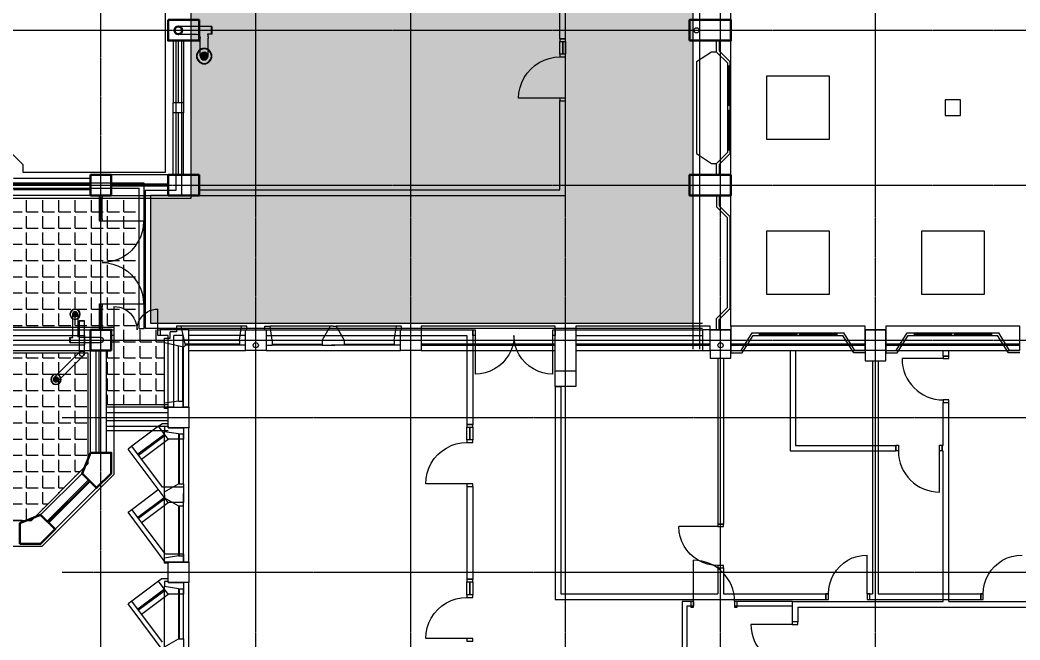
# Model space of a CAD drawing. Header units: millimetres. Extents: x -49883 to 71908, y -18440 to 67826.
# Drawn here: x -28100 to -8733, y 3965 to 15976 of the extents above; entities that cross this region are included whole.
import ezdxf

# ---------------------------------------------------------------- set-up
doc = ezdxf.new("R2010")
doc.units = ezdxf.units.MM
doc.linetypes.add('PCENTRE', pattern=[50.8, 31.75, -6.35, 6.35, -6.35])
doc.linetypes.add('PCENTRE2', pattern=[28.575, 19.05, -3.175, 3.175, -3.175])
for name, color, linetype in [('Boundaries_and_building_grids', 140, 'PCENTRE2'), ('Fifth Floor - Hatch', 7, 'Continuous'), ('Fifth Floor - Roofs', 7, 'Continuous'), ('Fourth Floor - Curtain Walls', 1, 'Continuous'), ('Fourth Floor - Doors Windows and Openings', 1, 'Continuous'), ('Fourth Floor - General', 1, 'Continuous'), ('Fourth Floor - Hatch', 1, 'Continuous'), ('Fourth Floor - Roofs', 2, 'Continuous'), ('Fourth Floor - Structural Members', 5, 'Continuous'), ('Fourth Floor - Walls', 3, 'Continuous'), ('Third Floor - Curtain Walls', 1, 'Continuous'), ('Third Floor - Doors Windows and Openings', 1, 'Continuous'), ('Third Floor - Railings', 2, 'Continuous'), ('Third Floor - Structural Members', 5, 'Continuous'), ('Third Floor - Walls', 3, 'Continuous')]:
    doc.layers.add(name, color=color, linetype=linetype)
pattern_1 = [(0, (0, 0), (0, 314.325), [228.6, -85.725]), (90, (0, 0), (-314.325, 2e-14), [228.6, -85.725])]

# ---------------------------------------------------------------- blocks, each defined once
blk = doc.blocks.new('45Fullbore')
at = {"layer": 'Fifth Floor - Roofs', "linetype": 'Continuous'}
h = blk.add_hatch(dxfattribs=at)
h.set_pattern_fill('lines', color=256, scale=6.25, style=0)
h.set_pattern_definition([(0, (-14929.808, 245.063), (0, 6.25), [])])
h.paths.add_polyline_path([(-550, -500, -1), (-450, -500, -1)])
at = {"layer": 'Fifth Floor - Roofs', "linetype": 'Continuous', "lineweight": -3}
for p, q in [((-535, -465), (-35, 35)), ((0, 50), (631, 50)), ((631, 50), (631, -50)), ((-465, -535), (35, -35)), ((631, -50), (0, -50))]:
    blk.add_line(p, q, dxfattribs=at)
blk.add_circle((0, 0), 50, dxfattribs=at)
at = {"layer": 'Fifth Floor - Roofs', "linetype": 'Continuous'}
for radius in [100, 93.8, 50, 50]:
    blk.add_circle((-500, -500), radius, dxfattribs=at)
at = {"layer": 'Fifth Floor - Roofs', "linetype": 'Continuous', "lineweight": -3}
blk.add_arc((0, 0), 50, 315, 135, dxfattribs=at)
blk = doc.blocks.new('100Outlet')
at = {"layer": 'Fourth Floor - Roofs', "linetype": 'Continuous', "lineweight": -3}
for p, q in [((-50, 0), (-50, 631)), ((-50, 631), (50, 631)), ((50, 631), (50, 0))]:
    blk.add_line(p, q, dxfattribs=at)
blk.add_circle((0, 0), 50, dxfattribs=at)
blk = doc.blocks.new('OffSetFullbore')
at = {"layer": 'Fourth Floor - Roofs', "linetype": 'Continuous'}
h = blk.add_hatch(dxfattribs=at)
h.set_pattern_fill('lines', color=256, scale=6.25, style=0)
h.set_pattern_definition([(0, (-14818.7696, 134.024), (0, 6.25), [])])
h.paths.add_polyline_path([(-550, -500, -1), (-450, -500, -1)])
at = {"layer": 'Fourth Floor - Roofs', "linetype": 'Continuous', "lineweight": -3}
for p, q in [((-600, 50), (0, 50)), ((-600, 50), (-600, -50)), ((-590, 50), (-590, -50)), ((-600, -50), (-541, -50)), ((-550, -500), (-550, -100)), ((-450, -500), (-450, -100)), ((0, -50), (-400, -50))]:
    blk.add_line(p, q, dxfattribs=at)
at = {"layer": 'Fourth Floor - Roofs', "linetype": 'Continuous'}
for radius in [100, 93.8, 50, 50]:
    blk.add_circle((-500, -500), radius, dxfattribs=at)
at = {"layer": 'Fourth Floor - Roofs', "linetype": 'Continuous', "lineweight": -3}
for centre, radius, start, end in [((0, 0), 50, 270, 90), ((-400, -100), 150, 160.5288, 180), ((-400, -100), 50, 90, 180)]:
    blk.add_arc(centre, radius, start, end, dxfattribs=at)
blk = doc.blocks.new('OffSetFullbore150')
at = {"layer": 'Fourth Floor - Roofs', "linetype": 'Continuous'}
h = blk.add_hatch(dxfattribs=at)
h.set_pattern_fill('lines', color=256, scale=9.375, style=0)
h.set_pattern_definition([(0, (-22228.1545, 201.036), (0, 9.375), [])])
h.paths.add_polyline_path([(-575, -500, -1), (-425, -500, -1)])
at = {"layer": 'Fourth Floor - Roofs', "linetype": 'Continuous', "lineweight": -3}
for p, q in [((-650, 75), (0, 75)), ((-650, 75), (-650, -75)), ((-635, 75), (-635, -75)), ((-650, -75), (-562, -75)), ((-575, -500), (-575, -150)), ((-425, -500), (-425, -150)), ((0, -75), (-350, -75))]:
    blk.add_line(p, q, dxfattribs=at)
at = {"layer": 'Fourth Floor - Roofs', "linetype": 'Continuous'}
for radius in [150, 141, 75, 75]:
    blk.add_circle((-500, -500), radius, dxfattribs=at)
at = {"layer": 'Fourth Floor - Roofs', "linetype": 'Continuous', "lineweight": -3}
for centre, radius, start, end in [((0, 0), 75, 270, 90), ((-350, -150), 225, 160.5288, 180), ((-350, -150), 75, 90, 180)]:
    blk.add_arc(centre, radius, start, end, dxfattribs=at)

msp = doc.modelspace()

# ---------------------------------------------------------------- hatches: boundary and pattern name
at = {"layer": 'Fifth Floor - Hatch', "linetype": 'Continuous'}
h = msp.add_hatch(dxfattribs=at)
h.set_pattern_fill('ANGLE', color=8, scale=45, style=0)
h.set_pattern_definition(pattern_1)
h.paths.add_polyline_path([(-33783, 9526), (-26783, 9526), (-26783, 7379), (-27886, 6276), (-32679, 6276), (-33783, 7379)])
at = {"layer": 'Fourth Floor - Hatch', "linetype": 'Continuous'}
h = msp.add_hatch(dxfattribs=at)
h.set_pattern_fill('ANGLE', color=8, scale=45, style=0)
h.set_pattern_definition(pattern_1)
h.paths.add_polyline_path([(-24783, 36766), (-15060, 36766), (-15060, 10101), (-25573, 10101), (-25573, 12526), (-24783, 12526)])
h = msp.add_hatch(dxfattribs=at)
h.set_pattern_fill('ANGLE', color=8, scale=45, style=0)
h.set_pattern_definition(pattern_1)
h.paths.add_polyline_path([(-35073, 12526), (-32018, 12526), (-32018, 12967), (-31602, 13383), (-28964, 13383), (-28548, 12967), (-28548, 12526), (-25793, 12526), (-25793, 10001), (-25303, 10001), (-25303, 8526), (-26433, 8526), (-26433, 9576), (-26333, 9576), (-26333, 9976), (-26283, 10026), (-34283, 10026), (-34283, 8526), (-35073, 8526)])

# ---------------------------------------------------------------- linework, layer by layer
at = {"layer": 'Boundaries_and_building_grids', "color": 140, "linetype": 'PCENTRE', "lineweight": -3}
for p, q in [((-26533, -6274), (-26533, 60075)), ((-23533, -11774), (-23533, 60080)), ((-20533, -11774), (-20533, 60085)), ((-17533, -11774), (-17533, 60091)), ((-14533, -11774), (-14533, 60096)), ((-11533, -11774), (-11533, 60102)), ((-49883, 15776), (47817, 15776)), ((-49883, 12776), (47817, 12776)), ((-49883, 9776), (47817, 9776)), ((-27283, 8276), (25217, 8276)), ((-27283, 5276), (25217, 5276))]:
    msp.add_line(p, q, dxfattribs=at)
at = {"layer": 'Fifth Floor - Roofs', "color": 3, "linetype": 'Continuous'}
for p, q in [((-34283, 10026, 17250), (-26283, 10026, 17250)), ((-26283, 10026, 17250), (-26283, 7172, 17250)), ((-26283, 7172, 17250), (-27679, 5776, 17250)), ((-27679, 5776, 17250), (-32886, 5776, 17250))]:
    msp.add_line(p, q, dxfattribs=at)
at = {"layer": 'Fifth Floor - Roofs', "color": 3, "linetype": 'Continuous', "lineweight": -3}
for p, q in [((-33783, 9526, 17250), (-26783, 9526, 17250)), ((-26783, 9526, 17250), (-26783, 7379, 17250)), ((-26783, 7379, 17250), (-27886, 6276, 17250)), ((-27886, 6276, 17250), (-32679, 6276, 17250))]:
    msp.add_line(p, q, dxfattribs=at)
at = {"layer": 'Fourth Floor - Curtain Walls', "color": 3, "linetype": 'Continuous'}
for p, q in [((-25192, 9813, 13800), (-25191, 9934, 13800)), ((-25070, 9934, 13800), (-25191, 9934, 13800)), ((-24977, 10046, 13800), (-25070, 10046, 13800)), ((-25070, 10046, 13800), (-25070, 9934, 13800)), ((-24893, 9676, 13800), (-24977, 10046, 13800)), ((-23851, 9776, 13800), (-23809, 10046, 13800)), ((-23709, 10046, 13800), (-23809, 10046, 13800)), ((-23709, 9976, 13800), (-23709, 10046, 13800)), ((-25303, 9720, 13800), (-25303, 9813, 13800)), ((-25303, 9813, 13800), (-25192, 9813, 13800)), ((-24933, 9636, 13800), (-25303, 9720, 13800)), ((-23851, 9776, 13800), (-23851, 9676, 13800)), ((-24933, 9636, 13800), (-24913, 9656, 13800)), ((-24893, 9676, 13800), (-24913, 9656, 13800)), ((-23733, 9676, 13800), (-23851, 9676, 13800)), ((-25033, 8594, 13800), (-25303, 8552, 13800)), ((-25303, 8452, 13800), (-25303, 8552, 13800)), ((-25033, 8594, 13800), (-24933, 8594, 13800)), ((-24933, 8476, 13800), (-24933, 8594, 13800)), ((-25233, 8452, 13800), (-25303, 8452, 13800))]:
    msp.add_line(p, q, dxfattribs=at)
at = {"layer": 'Fourth Floor - Curtain Walls', "color": 3, "linetype": 'Continuous', "lineweight": -3}
for p, q in [((-23356, 10046, 13800), (-23257, 10046, 13800)), ((-23356, 9976, 13800), (-23356, 10046, 13800)), ((-23215, 9776, 13800), (-23257, 10046, 13800)), ((-22092, 10044, 13800), (-22246, 9776, 13800)), ((-22033, 10044, 13800), (-22092, 10044, 13800)), ((-22033, 10044, 13800), (-21974, 10044, 13800)), ((-21974, 10044, 13800), (-21819, 9776, 13800)), ((-20851, 9776, 13800), (-20809, 10046, 13800)), ((-20709, 10046, 13800), (-20809, 10046, 13800)), ((-20709, 9976, 13800), (-20709, 10046, 13800)), ((-23215, 9776, 13800), (-23215, 9676, 13800)), ((-22246, 9776, 13800), (-22246, 9675, 13800)), ((-21819, 9776, 13800), (-21819, 9675, 13800)), ((-20851, 9776, 13800), (-20851, 9676, 13800)), ((-23333, 9676, 13800), (-23215, 9676, 13800)), ((-22246, 9675, 13800), (-22000, 9675, 13800)), ((-21819, 9675, 13800), (-22066, 9675, 13800)), ((-20733, 9676, 13800), (-20851, 9676, 13800)), ((-25417, 8105, 13800), (-25352, 8153, 13800)), ((-25233, 8153, 13800), (-25352, 8153, 13800)), ((-25228, 7853, 13800), (-25417, 8105, 13800)), ((-24933, 8076, 13800), (-24933, 7853, 13800)), ((-24933, 7853, 13800), (-25228, 7853, 13800)), ((-25933, 7719, 13800), (-26008, 7663, 13800)), ((-25233, 6626, 13800), (-26008, 7663, 13800)), ((-25339, 6926, 13800), (-25933, 7719, 13800)), ((-24933, 6926, 13800), (-25339, 6926, 13800)), ((-24933, 6926, 13800), (-24933, 6626, 13800)), ((-24933, 6626, 13800), (-25233, 6626, 13800)), ((-26008, 6439, 13800), (-25933, 6495, 13800)), ((-25288, 5476, 13800), (-26008, 6439, 13800)), ((-25283, 5626, 13800), (-25933, 6495, 13800)), ((-24933, 5626, 13800), (-25283, 5626, 13800)), ((-24933, 5626, 13800), (-25283, 5626, 13800)), ((-24933, 5626, 13800), (-24933, 5476, 13800)), ((-24833, 5476, 13800), (-25288, 5476, 13800)), ((-25352, 5153, 13800), (-25417, 5105, 13800)), ((-25228, 4853, 13800), (-25417, 5105, 13800)), ((-25233, 5153, 13800), (-25352, 5153, 13800)), ((-24933, 5076, 13800), (-24933, 4853, 13800)), ((-24933, 4853, 13800), (-25228, 4853, 13800)), ((-25933, 4719, 13800), (-26008, 4663, 13800)), ((-25233, 3626, 13800), (-26008, 4663, 13800)), ((-25339, 3926, 13800), (-25933, 4719, 13800))]:
    msp.add_line(p, q, dxfattribs=at)
at = {"layer": 'Fourth Floor - Curtain Walls', "color": 3, "linetype": 'Continuous', "lineweight": -3, "elevation": 13800}
for points in [[(-25233, 8452), (-25233, 8476), (-24833, 8476), (-24833, 9576), (-23733, 9576), (-23733, 9976), (-23709, 9976)], [(-23356, 9976), (-23333, 9976), (-23333, 9576), (-20733, 9576), (-20733, 9976), (-20709, 9976)], [(-24833, 5476), (-24833, 8076), (-25233, 8076), (-25233, 8153)], [(-24833, 2476), (-24833, 5076), (-25233, 5076), (-25233, 5153)]]:
    msp.add_lwpolyline(points, dxfattribs=at)
at = {"layer": 'Fourth Floor - Doors Windows and Openings', "color": 1, "linetype": 'Continuous', "lineweight": -3}
for p, q in [((-23809, 10046, 13800), (-24977, 10046, 13800)), ((-22092, 10044, 13800), (-23257, 10046, 13800)), ((-20809, 10046, 13800), (-21974, 10044, 13800)), ((-25303, 8552, 13800), (-25303, 9720, 13800)), ((-23851, 9776, 13800), (-24916, 9776, 13800)), ((-23851, 9695, 13800), (-24898, 9695, 13800)), ((-23215, 9776, 13800), (-22246, 9776, 13800)), ((-23215, 9695, 13800), (-22246, 9695, 13800)), ((-21819, 9776, 13800), (-20851, 9776, 13800)), ((-21819, 9695, 13800), (-20851, 9695, 13800)), ((-25033, 8594, 13800), (-25033, 9659, 13800)), ((-24952, 9641, 13800), (-24952, 8594, 13800)), ((-24933, 8594, 13800), (-24933, 9636, 13800)), ((-23851, 9676, 13800), (-24893, 9676, 13800)), ((-22246, 9675, 13800), (-23215, 9676, 13800)), ((-20851, 9676, 13800), (-21819, 9675, 13800)), ((-25417, 8105, 13800), (-25933, 7719, 13800)), ((-25300, 7949, 13800), (-25816, 7564, 13800)), ((-25804, 7548, 13800), (-25288, 7933, 13800)), ((-25745, 7467, 13800), (-25228, 7853, 13800)), ((-25933, 6495, 13800), (-25421, 6878, 13800)), ((-25305, 6722, 13800), (-25816, 6339, 13800)), ((-25804, 6323, 13800), (-25293, 6706, 13800)), ((-25744, 6243, 13800), (-25233, 6626, 13800)), ((-25417, 5105, 13800), (-25933, 4719, 13800)), ((-25300, 4949, 13800), (-25816, 4564, 13800)), ((-25804, 4548, 13800), (-25288, 4933, 13800)), ((-25745, 4467, 13800), (-25228, 4853, 13800))]:
    msp.add_line(p, q, dxfattribs=at)
at = {"layer": 'Fourth Floor - Doors Windows and Openings', "color": 1, "linetype": 'Continuous'}
for p, q in [((-17733, 9695, 13800), (-20333, 9695, 13800)), ((-14733, 9695, 13800), (-17333, 9695, 13800)), ((-11733, 9695, 13800), (-14333, 9695, 13800)), ((-8733, 9695, 13800), (-11333, 9695, 13800)), ((-20333, 9675, 13800), (-17733, 9675, 13800)), ((-17333, 9675, 13800), (-14733, 9675, 13800)), ((-14333, 9675, 13800), (-11733, 9675, 13800)), ((-11333, 9675, 13800), (-8733, 9675, 13800)), ((-10218, 9416, 13800), (-11018, 9416, 13800)), ((-10289, 7630, 13800), (-10289, 7629, 13800)), ((-10289, 6830, 13800), (-10289, 7629, 13800)), ((-27573, 6264, 13800), (-26771, 7066, 13800)), ((-26757, 7051, 13800), (-27559, 6250, 13800)), ((-27544, 6236, 13800), (-26743, 7037, 13800)), ((-15059, 4711, 13800), (-15059, 5511, 13800)), ((-13143, 4268, 13800), (-13943, 4268, 13800))]:
    msp.add_line(p, q, dxfattribs=at)
at = {"layer": 'Fourth Floor - Doors Windows and Openings', "color": 1, "linetype": 'Continuous', "elevation": 13800}
for points in [[(-17733, 10046), (-20333, 10046), (-20333, 9576), (-17733, 9576), (-17733, 10046)], [(-14733, 10046), (-17333, 10046), (-17333, 9576), (-14733, 9576), (-14733, 10046)], [(-11733, 10046), (-14333, 10046), (-14333, 9576), (-11733, 9576), (-11733, 10046)], [(-8733, 10046), (-11333, 10046), (-11333, 9576), (-8733, 9576), (-8733, 10046)], [(-10108, 9416), (-10108, 9466), (-10218, 9466), (-10218, 9416), (-10108, 9416)], [(-10108, 8566), (-10108, 8616), (-10218, 8616), (-10218, 8566), (-10108, 8566)], [(-11139, 7740), (-11089, 7740), (-11089, 7630), (-11139, 7630), (-11139, 7740)], [(-10289, 7740), (-10239, 7740), (-10239, 7630), (-10289, 7630), (-10289, 7740)], [(-26898, 7193), (-27700, 6391), (-27417, 6109)], [(-27417, 6109), (-26616, 6910), (-26898, 7193)], [(-15109, 4711), (-15109, 4601), (-15059, 4601), (-15059, 4711), (-15109, 4711)], [(-14259, 4711), (-14259, 4601), (-14209, 4601), (-14209, 4711), (-14259, 4711)], [(-13033, 4268), (-13033, 4318), (-13143, 4318), (-13143, 4268), (-13033, 4268)]]:
    msp.add_lwpolyline(points, dxfattribs=at)
at = {"layer": 'Fourth Floor - Doors Windows and Openings', "color": 1, "linetype": 'Continuous'}
for centre, start, end in [((-10218, 9416, 13800), 180, 270), ((-10289, 7630, 13800), 180, 270), ((-15059, 4711, 13800), 0, 90), ((-13143, 4268, 13800), 180, 270)]:
    msp.add_arc(centre, 800, start, end, dxfattribs=at)
at = {"layer": 'Fourth Floor - Roofs', "color": 3, "linetype": 'Continuous'}
for p, q in [((-24783, 12526, 13800), (-24783, 37026, 13800)), ((-25283, 13026, 13800), (-25283, 36526, 13800)), ((-28757, 13883, 13800), (-28048, 13174, 13800)), ((-28048, 13174, 13800), (-28048, 13026, 13800)), ((-28048, 13026, 13800), (-25283, 13026, 13800))]:
    msp.add_line(p, q, dxfattribs=at)
at = {"layer": 'Fourth Floor - Roofs', "color": 1, "linetype": 'Continuous', "lineweight": -3}
for p, q in [((-15060, 9601, 13800), (-15060, 37176, 13800)), ((-14933, 9601, 13800), (-14933, 37176, 13800)), ((-25073, 12676, 13800), (-25073, 15576, 13800)), ((-24973, 15576, 13800), (-24973, 12576, 13800)), ((-25693, 12816, 13800), (-28258, 12816, 13800)), ((-25693, 10001, 13800), (-25693, 12816, 13800)), ((-28358, 12716, 13800), (-25793, 12716, 13800)), ((-25793, 10001, 13800), (-25793, 12716, 13800)), ((-25673, 12676, 13800), (-25073, 12676, 13800)), ((-25673, 12676, 13800), (-25673, 10001, 13800)), ((-24973, 12576, 13800), (-25573, 12576, 13800)), ((-25573, 12576, 13800), (-25573, 10101, 13800)), ((-25573, 10101, 13800), (-14883, 10101, 13800)), ((-25793, 10001, 13800), (-25693, 10001, 13800)), ((-14883, 10001, 13800), (-25673, 10001, 13800))]:
    msp.add_line(p, q, dxfattribs=at)
at = {"layer": 'Fourth Floor - Roofs', "color": 1, "linetype": 'Continuous'}
msp.add_line((-14333, 10046, 13800), (-14333, 36576, 13800), dxfattribs=at)
at = {"layer": 'Fourth Floor - Roofs', "color": 3, "linetype": 'Continuous', "lineweight": -3}
for p, q in [((-28548, 12526, 13800), (-24783, 12526, 13800)), ((-26433, 8526, 13800), (-25233, 8526, 13800)), ((-26433, 8026, 13800), (-25233, 8026, 13800))]:
    msp.add_line(p, q, dxfattribs=at)
at = {"layer": 'Fourth Floor - Roofs', "color": 1, "linetype": 'Continuous', "lineweight": -3, "elevation": 13800}
for points in [[(-13643, 14886), (-13643, 13666), (-12423, 13666), (-12423, 14886)], [(-10183, 14426), (-10183, 14126), (-9883, 14126), (-9883, 14426)], [(-13643, 11886), (-13643, 10666), (-12423, 10666), (-12423, 11886)], [(-10643, 11886), (-10643, 10666), (-9423, 10666), (-9423, 11886)]]:
    msp.add_lwpolyline(points, close=True, dxfattribs=at)
at = {"layer": 'Fourth Floor - Roofs', "color": 1, "linetype": 'Continuous', "lineweight": -3}
msp.add_circle((-14996, 15776, 13800), 50, dxfattribs=at)
at = {"layer": 'Fourth Floor - Structural Members', "color": 8, "linetype": 'Continuous', "lineweight": 50, "elevation": 13800}
for points in [[(-25233, 15976), (-24633, 15976), (-24633, 15576), (-25233, 15576)], [(-15133, 15576), (-14333, 15576), (-14333, 15976), (-15133, 15976)], [(-24633, 12576), (-25233, 12576), (-25233, 12976), (-24633, 12976)], [(-14333, 12976), (-15133, 12976), (-15133, 12576), (-14333, 12576)]]:
    msp.add_lwpolyline(points, close=True, dxfattribs=at)
msp.add_lwpolyline([(-26333, 12576), (-26733, 12576), (-26733, 12976), (-26333, 12976), (-26333, 12576)], dxfattribs=at)
at = {"layer": 'Fourth Floor - Structural Members', "color": 5, "linetype": 'Continuous', "lineweight": 50, "elevation": 13800}
msp.add_lwpolyline([(-26333, 9576), (-26733, 9576), (-26733, 9976), (-26333, 9976), (-26333, 9576)], dxfattribs=at)
at = {"layer": 'Fourth Floor - Structural Members', "color": 5, "linetype": 'Continuous', "lineweight": -3, "elevation": 13800}
for points in [[(-23333, 9576), (-23733, 9576), (-23733, 9976), (-23333, 9976), (-23333, 9576)], [(-20333, 9576), (-20733, 9576), (-20733, 9976), (-20333, 9976), (-20333, 9576)], [(-17733, 9976), (-17333, 9976), (-17333, 9176), (-17733, 9176), (-17733, 9976)], [(-14333, 9576), (-14733, 9576), (-14733, 9976), (-14333, 9976), (-14333, 9576)], [(-11333, 9576), (-11733, 9576), (-11733, 9976), (-11333, 9976), (-11333, 9576)], [(-24833, 8076), (-25233, 8076), (-25233, 8476), (-24833, 8476), (-24833, 8076)], [(-24833, 5076), (-25233, 5076), (-25233, 5476), (-24833, 5476), (-24833, 5076)]]:
    msp.add_lwpolyline(points, dxfattribs=at)
at = {"layer": 'Fourth Floor - Structural Members', "color": 5, "linetype": 'Continuous', "lineweight": 50, "elevation": 13800}
for points in [[(-26898, 7193), (-26616, 6910), (-26333, 7193), (-26333, 7593), (-26733, 7593)], [(-28100, 5826), (-28100, 6226), (-27700, 6391), (-27417, 6109), (-27700, 5826)]]:
    msp.add_lwpolyline(points, close=True, dxfattribs=at)
at = {"layer": 'Fourth Floor - Structural Members', "color": 8, "linetype": 'Continuous', "lineweight": 50}
msp.add_circle((-25033, 15776, 13800), 75, dxfattribs=at)
at = {"layer": 'Fourth Floor - Structural Members', "color": 5, "linetype": 'Continuous', "lineweight": -3}
for centre in [(-23533, 9676, 13800), (-14533, 9676, 13800)]:
    msp.add_circle(centre, 50, dxfattribs=at)
at = {"layer": 'Fourth Floor - Walls', "color": 3, "linetype": 'Continuous'}
for p, q in [((-32933, 9976, 13800), (-26733, 9976, 13800)), ((-26733, 9576, 13800), (-26733, 9976, 13800)), ((-32823, 9866, 13800), (-26843, 9866, 13800)), ((-32823, 9686, 13800), (-26843, 9686, 13800)), ((-26843, 9686, 13800), (-26843, 9866, 13800)), ((-32933, 9576, 13800), (-26733, 9576, 13800)), ((-26733, 7593, 13800), (-26733, 9576, 13800)), ((-26733, 9576, 13800), (-26623, 9576, 13800)), ((-26623, 7593, 13800), (-26623, 9576, 13800)), ((-26573, 9576, 13800), (-26573, 7593, 13800)), ((-26573, 9576, 13800), (-26433, 9576, 13800)), ((-26433, 9576, 13800), (-26433, 7593, 13800)), ((-26733, 7593, 13800), (-26623, 7593, 13800)), ((-26573, 7593, 13800), (-26433, 7593, 13800))]:
    msp.add_line(p, q, dxfattribs=at)
at = {"layer": 'Fourth Floor - Walls', "color": 2, "linetype": 'Continuous'}
for p, q in [((-13183, 9576, 13800), (-13183, 7631, 13800)), ((-13183, 9576, 13800), (-13083, 9576, 13800)), ((-13083, 9576, 13800), (-13083, 7731, 13800)), ((-10108, 9675, 13800), (-10218, 9675, 13800)), ((-10218, 9466, 13800), (-10218, 9576, 13800)), ((-10108, 9466, 13800), (-10108, 9576, 13800)), ((-10218, 9466, 13800), (-10108, 9466, 13800)), ((-10218, 8566, 13800), (-10108, 8566, 13800)), ((-10218, 7731, 13800), (-10218, 8566, 13800)), ((-10108, 4711, 13800), (-10108, 8566, 13800)), ((-13183, 7631, 13800), (-11139, 7631, 13800)), ((-13083, 7731, 13800), (-11139, 7731, 13800)), ((-11139, 7731, 13800), (-11139, 7631, 13800)), ((-10239, 7731, 13800), (-10218, 7731, 13800)), ((-10239, 7631, 13800), (-10239, 7731, 13800)), ((-10239, 7631, 13800), (-10218, 7631, 13800)), ((-10218, 4711, 13800), (-10218, 7631, 13800)), ((-15059, 4711, 13800), (-15059, 4621, 13800)), ((-14259, 4711, 13800), (-14259, 4621, 13800)), ((-13143, 4711, 13800), (-13143, 4318, 13800)), ((-13143, 4711, 13800), (-10218, 4711, 13800)), ((-10108, 4711, 13800), (927, 4711, 13800)), ((-13033, 4601, 13800), (-13033, 4318, 13800)), ((-13033, 4601, 13800), (927, 4601, 13800)), ((-13033, 4318, 13800), (-13143, 4318, 13800))]:
    msp.add_line(p, q, dxfattribs=at)
at = {"layer": 'Fourth Floor - Walls', "color": 2}
for p, q in [((-15059, 4711, 13800), (-15276, 4711, 13800)), ((-15276, 4711, 13800), (-15276, 3136, 13800)), ((-13143, 4711, 13800), (-14259, 4711, 13800)), ((-15059, 4621, 13800), (-15186, 4621, 13800)), ((-15186, 4621, 13800), (-15186, 3136, 13800)), ((-13143, 4621, 13800), (-14259, 4621, 13800))]:
    msp.add_line(p, q, dxfattribs=at)
at = {"layer": 'Third Floor - Curtain Walls', "color": 3, "linetype": 'Continuous'}
for p, q in [((-25303, 8099, 10350), (-25303, 8000, 10350)), ((-25233, 8099, 10350), (-25303, 8099, 10350)), ((-25033, 7958, 10350), (-25303, 8000, 10350)), ((-25033, 7958, 10350), (-24933, 7958, 10350)), ((-24933, 8076, 10350), (-24933, 7958, 10350)), ((-25301, 6835, 10350), (-25033, 6989, 10350)), ((-25033, 6989, 10350), (-24932, 6989, 10350)), ((-24932, 6989, 10350), (-24932, 6743, 10350)), ((-25301, 6776, 10350), (-25301, 6835, 10350)), ((-24932, 6562, 10350), (-24932, 6809, 10350)), ((-25301, 6776, 10350), (-25301, 6717, 10350)), ((-25301, 6717, 10350), (-25033, 6562, 10350)), ((-25033, 6562, 10350), (-24932, 6562, 10350)), ((-25033, 5594, 10350), (-25303, 5552, 10350)), ((-25303, 5452, 10350), (-25303, 5552, 10350)), ((-25233, 5452, 10350), (-25303, 5452, 10350)), ((-25033, 5594, 10350), (-24933, 5594, 10350)), ((-24933, 5476, 10350), (-24933, 5594, 10350)), ((-25303, 5099, 10350), (-25303, 5000, 10350)), ((-25233, 5099, 10350), (-25303, 5099, 10350)), ((-24933, 5076, 10350), (-24933, 4958, 10350)), ((-25033, 4958, 10350), (-25303, 5000, 10350)), ((-25033, 4958, 10350), (-24933, 4958, 10350)), ((-25301, 3835, 10350), (-25033, 3989, 10350)), ((-25033, 3989, 10350), (-24932, 3989, 10350)), ((-24932, 3989, 10350), (-24932, 3743, 10350))]:
    msp.add_line(p, q, dxfattribs=at)
at = {"layer": 'Third Floor - Curtain Walls', "color": 3, "linetype": 'Continuous', "elevation": 10350}
for points in [[(-24933, 14176), (-25133, 14176), (-25133, 14376), (-24933, 14376), (-24933, 14176)], [(-25233, 8099), (-25233, 8076), (-24933, 8076)], [(-24933, 5476), (-25233, 5476), (-25233, 5452)], [(-25233, 5099), (-25233, 5076), (-24933, 5076)]]:
    msp.add_lwpolyline(points, dxfattribs=at)
at = {"layer": 'Third Floor - Doors Windows and Openings', "color": 1, "linetype": 'Continuous'}
for p, q in [((-25133, 15576, 10350), (-24933, 15576, 10350)), ((-25133, 15576, 10350), (-25133, 14376, 10350)), ((-25033, 14376, 10350), (-25033, 15576, 10350)), ((-24933, 15576, 10350), (-24933, 14376, 10350)), ((-25133, 12976, 10350), (-25133, 14176, 10350)), ((-25033, 12976, 10350), (-25033, 14176, 10350)), ((-24933, 12976, 10350), (-24933, 14176, 10350)), ((-25233, 12796, 10350), (-26333, 12796, 10350)), ((-25133, 12976, 10350), (-24933, 12976, 10350)), ((-26333, 12776, 10350), (-25233, 12776, 10350)), ((-25233, 12756, 10350), (-26333, 12756, 10350)), ((-25301, 6835, 10350), (-25303, 8000, 10350)), ((-25033, 7958, 10350), (-25033, 6989, 10350)), ((-25013, 6989, 10350), (-25013, 7958, 10350)), ((-24932, 6989, 10350), (-24933, 7958, 10350)), ((-27573, 6264, 10350), (-26771, 7066, 10350)), ((-26757, 7051, 10350), (-27559, 6250, 10350)), ((-27544, 6236, 10350), (-26743, 7037, 10350)), ((-25303, 5552, 10350), (-25301, 6717, 10350)), ((-25033, 6562, 10350), (-25033, 5594, 10350)), ((-25013, 5594, 10350), (-25013, 6562, 10350)), ((-24933, 5594, 10350), (-24932, 6562, 10350)), ((-25301, 3835, 10350), (-25303, 5000, 10350)), ((-25033, 4958, 10350), (-25033, 3989, 10350)), ((-25013, 3989, 10350), (-25013, 4958, 10350)), ((-24932, 3989, 10350), (-24933, 4958, 10350))]:
    msp.add_line(p, q, dxfattribs=at)
at = {"layer": 'Third Floor - Doors Windows and Openings', "linetype": 'Continuous'}
for p, q in [((-17643, 15311, 10350), (-17643, 15561, 10350)), ((-17593, 15561, 10350), (-17593, 15311, 10350)), ((-17583, 15311, 10350), (-17583, 15561, 10350)), ((-17533, 15561, 10350), (-17533, 15311, 10350)), ((-17643, 14461, 10350), (-18443, 14461, 10350)), ((-26558, 12126, 10350), (-26558, 12526, 10350)), ((-26533, 12126, 10350), (-26533, 12526, 10350)), ((-26508, 12126, 10350), (-26508, 12526, 10350)), ((-25708, 12076, 10350), (-26508, 12076, 10350)), ((-26508, 10476, 10350), (-25708, 10476, 10350)), ((-26558, 10026, 10350), (-26558, 10426, 10350)), ((-26533, 10026, 10350), (-26533, 10426, 10350)), ((-26508, 10026, 10350), (-26508, 10426, 10350)), ((-26283, 10426, 10350), (-26283, 9976, 10350)), ((-25433, 9976, 10350), (-25433, 10376, 10350)), ((-19283, 9866, 10350), (-19283, 9116, 10350)), ((-17783, 9116, 10350), (-17783, 9866, 10350)), ((-19443, 7841, 10350), (-19443, 8091, 10350)), ((-19393, 8091, 10350), (-19393, 7841, 10350)), ((-19383, 7841, 10350), (-19383, 8091, 10350)), ((-19333, 8091, 10350), (-19333, 7841, 10350)), ((-19443, 6991, 10350), (-20243, 6991, 10350)), ((-14588, 6161, 10350), (-15338, 6161, 10350)), ((-11694, 4861, 10350), (-11694, 5611, 10350)), ((-19443, 4841, 10350), (-19443, 5091, 10350)), ((-19393, 5091, 10350), (-19393, 4841, 10350)), ((-19383, 4841, 10350), (-19383, 5091, 10350)), ((-19333, 5091, 10350), (-19333, 4841, 10350)), ((-19443, 3991, 10350), (-20243, 3991, 10350))]:
    msp.add_line(p, q, dxfattribs=at)
at = {"layer": 'Third Floor - Doors Windows and Openings'}
for p, q in [((-18130, 15095, 10350), (-18043, 15154, 10350)), ((-18043, 15154, 10350), (-17949, 15200, 10350)), ((-17949, 15200, 10350), (-17850, 15233, 10350)), ((-17850, 15233, 10350), (-17747, 15254, 10350)), ((-17747, 15254, 10350), (-17643, 15261, 10350)), ((-18336, 14861, 10350), (-18277, 14948, 10350)), ((-18277, 14948, 10350), (-18208, 15026, 10350)), ((-18208, 15026, 10350), (-18130, 15095, 10350)), ((-18416, 14668, 10350), (-18382, 14767, 10350)), ((-18382, 14767, 10350), (-18336, 14861, 10350)), ((-18443, 14461, 10350), (-18436, 14565, 10350)), ((-18436, 14565, 10350), (-18416, 14668, 10350)), ((-25708, 12076, 10350), (-25715, 11971, 10350)), ((-25735, 11869, 10350), (-25769, 11770, 10350)), ((-25715, 11971, 10350), (-25735, 11869, 10350)), ((-25815, 11676, 10350), (-25873, 11589, 10350)), ((-25769, 11770, 10350), (-25815, 11676, 10350)), ((-26021, 11441, 10350), (-26108, 11383, 10350)), ((-25942, 11510, 10350), (-26021, 11441, 10350)), ((-25873, 11589, 10350), (-25942, 11510, 10350)), ((-26403, 11283, 10350), (-26508, 11276, 10350)), ((-26508, 11276, 10350), (-26403, 11269, 10350)), ((-26301, 11303, 10350), (-26403, 11283, 10350)), ((-26403, 11269, 10350), (-26301, 11248, 10350)), ((-26202, 11337, 10350), (-26301, 11303, 10350)), ((-26301, 11248, 10350), (-26202, 11215, 10350)), ((-26108, 11383, 10350), (-26202, 11337, 10350)), ((-26202, 11215, 10350), (-26108, 11169, 10350)), ((-26108, 11169, 10350), (-26021, 11110, 10350)), ((-26021, 11110, 10350), (-25942, 11041, 10350)), ((-25942, 11041, 10350), (-25873, 10963, 10350)), ((-25873, 10963, 10350), (-25815, 10876, 10350)), ((-25815, 10876, 10350), (-25769, 10782, 10350)), ((-25769, 10782, 10350), (-25735, 10683, 10350)), ((-25735, 10683, 10350), (-25715, 10580, 10350)), ((-25715, 10580, 10350), (-25708, 10476, 10350)), ((-26283, 10426, 10350), (-26224, 10422, 10350)), ((-26224, 10422, 10350), (-26166, 10410, 10350)), ((-26166, 10410, 10350), (-26111, 10391, 10350)), ((-26111, 10391, 10350), (-26058, 10365, 10350)), ((-26058, 10365, 10350), (-26009, 10333, 10350)), ((-26009, 10333, 10350), (-25965, 10294, 10350)), ((-25965, 10294, 10350), (-25926, 10250, 10350)), ((-25716, 10259, 10350), (-25676, 10293, 10350)), ((-25676, 10293, 10350), (-25633, 10322, 10350)), ((-25633, 10322, 10350), (-25586, 10345, 10350)), ((-25586, 10345, 10350), (-25536, 10362, 10350)), ((-25536, 10362, 10350), (-25485, 10372, 10350)), ((-25485, 10372, 10350), (-25433, 10376, 10350)), ((-25926, 10250, 10350), (-25893, 10201, 10350)), ((-25893, 10201, 10350), (-25867, 10148, 10350)), ((-25867, 10148, 10350), (-25848, 10092, 10350)), ((-25848, 10092, 10350), (-25837, 10034, 10350)), ((-25829, 10028, 10350), (-25819, 10079, 10350)), ((-25819, 10079, 10350), (-25802, 10129, 10350)), ((-25802, 10129, 10350), (-25779, 10176, 10350)), ((-25779, 10176, 10350), (-25750, 10219, 10350)), ((-25750, 10219, 10350), (-25716, 10259, 10350)), ((-25837, 10034, 10350), (-25833, 9976, 10350)), ((-25833, 9976, 10350), (-25829, 10028, 10350)), ((-18539, 9768, 10350), (-18558, 9672, 10350)), ((-18533, 9866, 10350), (-18539, 9768, 10350)), ((-18526, 9768, 10350), (-18533, 9866, 10350)), ((-18507, 9672, 10350), (-18526, 9768, 10350)), ((-18633, 9491, 10350), (-18688, 9409, 10350)), ((-18590, 9579, 10350), (-18633, 9491, 10350)), ((-18558, 9672, 10350), (-18590, 9579, 10350)), ((-18476, 9579, 10350), (-18507, 9672, 10350)), ((-18432, 9491, 10350), (-18476, 9579, 10350)), ((-18378, 9409, 10350), (-18432, 9491, 10350)), ((-18752, 9335, 10350), (-18826, 9271, 10350)), ((-18688, 9409, 10350), (-18752, 9335, 10350)), ((-18313, 9335, 10350), (-18378, 9409, 10350)), ((-18239, 9271, 10350), (-18313, 9335, 10350)), ((-19185, 9122, 10350), (-19283, 9116, 10350)), ((-19089, 9141, 10350), (-19185, 9122, 10350)), ((-18996, 9173, 10350), (-19089, 9141, 10350)), ((-18908, 9216, 10350), (-18996, 9173, 10350)), ((-18826, 9271, 10350), (-18908, 9216, 10350)), ((-18158, 9216, 10350), (-18239, 9271, 10350)), ((-18070, 9173, 10350), (-18158, 9216, 10350)), ((-17977, 9141, 10350), (-18070, 9173, 10350)), ((-17881, 9122, 10350), (-17977, 9141, 10350)), ((-17783, 9116, 10350), (-17881, 9122, 10350)), ((-19749, 7730, 10350), (-19650, 7763, 10350)), ((-19650, 7763, 10350), (-19547, 7784, 10350)), ((-19547, 7784, 10350), (-19443, 7791, 10350)), ((-20077, 7478, 10350), (-20008, 7556, 10350)), ((-20008, 7556, 10350), (-19930, 7625, 10350)), ((-19930, 7625, 10350), (-19843, 7684, 10350)), ((-19843, 7684, 10350), (-19749, 7730, 10350)), ((-20182, 7297, 10350), (-20136, 7391, 10350)), ((-20136, 7391, 10350), (-20077, 7478, 10350)), ((-20236, 7095, 10350), (-20216, 7198, 10350)), ((-20216, 7198, 10350), (-20182, 7297, 10350)), ((-20243, 6991, 10350), (-20236, 7095, 10350)), ((-15331, 6063, 10350), (-15338, 6161, 10350)), ((-15312, 5967, 10350), (-15331, 6063, 10350)), ((-15281, 5874, 10350), (-15312, 5967, 10350)), ((-15237, 5786, 10350), (-15281, 5874, 10350)), ((-15183, 5704, 10350), (-15237, 5786, 10350)), ((-15118, 5630, 10350), (-15183, 5704, 10350)), ((-15044, 5566, 10350), (-15118, 5630, 10350)), ((-14963, 5511, 10350), (-15044, 5566, 10350)), ((-14875, 5468, 10350), (-14963, 5511, 10350)), ((-14782, 5436, 10350), (-14875, 5468, 10350)), ((-14686, 5417, 10350), (-14782, 5436, 10350)), ((-12224, 5391, 10350), (-12150, 5456, 10350)), ((-12150, 5456, 10350), (-12069, 5510, 10350)), ((-12069, 5510, 10350), (-11981, 5554, 10350)), ((-11981, 5554, 10350), (-11888, 5585, 10350)), ((-11888, 5585, 10350), (-11791, 5604, 10350)), ((-11791, 5604, 10350), (-11694, 5611, 10350)), ((-9224, 5391, 10350), (-9150, 5456, 10350)), ((-9150, 5456, 10350), (-9069, 5510, 10350)), ((-9069, 5510, 10350), (-8981, 5554, 10350)), ((-8981, 5554, 10350), (-8888, 5585, 10350)), ((-8888, 5585, 10350), (-8791, 5604, 10350)), ((-8791, 5604, 10350), (-8694, 5611, 10350)), ((-14588, 5411, 10350), (-14686, 5417, 10350)), ((-12386, 5148, 10350), (-12343, 5236, 10350)), ((-12343, 5236, 10350), (-12289, 5317, 10350)), ((-12289, 5317, 10350), (-12224, 5391, 10350)), ((-9386, 5148, 10350), (-9343, 5236, 10350)), ((-9343, 5236, 10350), (-9289, 5317, 10350)), ((-9289, 5317, 10350), (-9224, 5391, 10350)), ((-12437, 4959, 10350), (-12418, 5055, 10350)), ((-12418, 5055, 10350), (-12386, 5148, 10350)), ((-9437, 4959, 10350), (-9418, 5055, 10350)), ((-9418, 5055, 10350), (-9386, 5148, 10350)), ((-12444, 4861, 10350), (-12437, 4959, 10350)), ((-9444, 4861, 10350), (-9437, 4959, 10350)), ((-19930, 4625, 10350), (-19843, 4684, 10350)), ((-19843, 4684, 10350), (-19749, 4730, 10350)), ((-19749, 4730, 10350), (-19650, 4763, 10350)), ((-19650, 4763, 10350), (-19547, 4784, 10350)), ((-19547, 4784, 10350), (-19443, 4791, 10350)), ((-20136, 4391, 10350), (-20077, 4478, 10350)), ((-20077, 4478, 10350), (-20008, 4556, 10350)), ((-20008, 4556, 10350), (-19930, 4625, 10350)), ((-20216, 4198, 10350), (-20182, 4297, 10350)), ((-20182, 4297, 10350), (-20136, 4391, 10350)), ((-20243, 3991, 10350), (-20236, 4095, 10350)), ((-20236, 4095, 10350), (-20216, 4198, 10350))]:
    msp.add_line(p, q, dxfattribs=at)
at = {"layer": 'Third Floor - Doors Windows and Openings', "linetype": 'Continuous', "elevation": 10350}
for points in [[(-17643, 15561), (-17533, 15561), (-17533, 15611), (-17643, 15611), (-17643, 15561)], [(-17643, 15261), (-17533, 15261), (-17533, 15311), (-17643, 15311), (-17643, 15261)], [(-17643, 14411), (-17533, 14411), (-17533, 14461), (-17643, 14461), (-17643, 14411)], [(-26558, 12526), (-26558, 12576), (-26508, 12576), (-26508, 12526), (-26558, 12526)], [(-26558, 12076), (-26558, 12126), (-26508, 12126), (-26508, 12076), (-26558, 12076)], [(-26558, 10426), (-26558, 10476), (-26508, 10476), (-26508, 10426), (-26558, 10426)], [(-26558, 9976), (-26558, 10026), (-26508, 10026), (-26508, 9976), (-26558, 9976)], [(-26333, 9866), (-26333, 9976), (-26283, 9976), (-26283, 9866), (-26333, 9866)], [(-25433, 9866), (-25433, 9976), (-25383, 9976), (-25383, 9866), (-25433, 9866)], [(-19333, 9976), (-19283, 9976), (-19283, 9866), (-19333, 9866), (-19333, 9976)], [(-17783, 9976), (-17733, 9976), (-17733, 9866), (-17783, 9866), (-17783, 9976)], [(-19443, 8091), (-19333, 8091), (-19333, 8141), (-19443, 8141), (-19443, 8091)], [(-19443, 7791), (-19333, 7791), (-19333, 7841), (-19443, 7841), (-19443, 7791)], [(-19443, 6941), (-19333, 6941), (-19333, 6991), (-19443, 6991), (-19443, 6941)], [(-14478, 6211), (-14588, 6211), (-14588, 6161), (-14478, 6161), (-14478, 6211)], [(-14478, 5411), (-14588, 5411), (-14588, 5361), (-14478, 5361), (-14478, 5411)], [(-19443, 5091), (-19333, 5091), (-19333, 5141), (-19443, 5141), (-19443, 5091)], [(-12444, 4751), (-12444, 4861), (-12494, 4861), (-12494, 4751), (-12444, 4751)], [(-11644, 4751), (-11644, 4861), (-11694, 4861), (-11694, 4751), (-11644, 4751)], [(-9444, 4751), (-9444, 4861), (-9494, 4861), (-9494, 4751), (-9444, 4751)], [(-19443, 4791), (-19333, 4791), (-19333, 4841), (-19443, 4841), (-19443, 4791)], [(-19443, 3941), (-19333, 3941), (-19333, 3991), (-19443, 3991), (-19443, 3941)]]:
    msp.add_lwpolyline(points, dxfattribs=at)
at = {"layer": 'Third Floor - Doors Windows and Openings', "color": 1, "linetype": 'Continuous', "elevation": 10350}
for points in [[(-25233, 12976), (-26333, 12976), (-26333, 12576), (-25233, 12576), (-25233, 12976)], [(-26898, 7193), (-27700, 6391), (-27417, 6109)], [(-27417, 6109), (-26616, 6910), (-26898, 7193)]]:
    msp.add_lwpolyline(points, dxfattribs=at)
at = {"layer": 'Third Floor - Railings', "linetype": 'Continuous'}
for p, q in [((-14608, 15355, 10350), (-14608, 15576, 10350)), ((-14558, 15576, 10350), (-14558, 15376, 10350)), ((-14608, 15355, 10350), (-14396, 15143, 10350)), ((-14558, 15376, 10350), (-14346, 15164, 10350)), ((-14396, 15143, 10350), (-14396, 13409, 10350)), ((-14346, 13388, 10350), (-14346, 15164, 10350)), ((-14396, 15090, 10350), (-14346, 15090, 10350)), ((-14371, 14326, 10350), (-14371, 15090, 10350)), ((-14396, 14326, 10350), (-14346, 14326, 10350)), ((-14396, 14226, 10350), (-14346, 14226, 10350)), ((-14371, 13461, 10350), (-14371, 14226, 10350)), ((-14608, 13196, 10350), (-14396, 13409, 10350)), ((-14558, 13176, 10350), (-14346, 13388, 10350)), ((-14396, 13461, 10350), (-14346, 13461, 10350)), ((-14608, 12976, 10350), (-14608, 13196, 10350)), ((-14558, 13176, 10350), (-14558, 12976, 10350)), ((-14608, 12576, 10350), (-14608, 12355, 10350)), ((-14558, 12576, 10350), (-14558, 12376, 10350)), ((-14608, 12355, 10350), (-14396, 12143, 10350)), ((-14558, 12376, 10350), (-14346, 12164, 10350)), ((-14396, 10409, 10350), (-14396, 12143, 10350)), ((-14346, 10388, 10350), (-14346, 12164, 10350)), ((-14608, 10196, 10350), (-14396, 10409, 10350)), ((-14558, 10176, 10350), (-14346, 10388, 10350)), ((-14608, 9976, 10350), (-14608, 10196, 10350)), ((-14558, 9976, 10350), (-14558, 10176, 10350)), ((-14133, 9576, 10350), (-13921, 9913, 10350)), ((-13921, 9913, 10350), (-12145, 9913, 10350)), ((-13783, 9913, 10350), (-13783, 9863, 10350)), ((-13783, 9888, 10350), (-13058, 9888, 10350)), ((-13058, 9913, 10350), (-13058, 9863, 10350)), ((-13008, 9913, 10350), (-13008, 9863, 10350)), ((-13008, 9888, 10350), (-12283, 9888, 10350)), ((-12283, 9913, 10350), (-12283, 9863, 10350)), ((-11933, 9576, 10350), (-12145, 9913, 10350)), ((-11133, 9576, 10350), (-10921, 9913, 10350)), ((-10921, 9913, 10350), (-9145, 9913, 10350)), ((-10783, 9913, 10350), (-10783, 9863, 10350)), ((-10783, 9888, 10350), (-10058, 9888, 10350)), ((-10058, 9913, 10350), (-10058, 9863, 10350)), ((-10008, 9913, 10350), (-10008, 9863, 10350)), ((-10008, 9888, 10350), (-9283, 9888, 10350)), ((-9283, 9913, 10350), (-9283, 9863, 10350)), ((-8933, 9576, 10350), (-9145, 9913, 10350)), ((-14112, 9526, 10350), (-13900, 9863, 10350)), ((-13900, 9863, 10350), (-12166, 9863, 10350)), ((-11954, 9526, 10350), (-12166, 9863, 10350)), ((-11112, 9526, 10350), (-10900, 9863, 10350)), ((-10900, 9863, 10350), (-9166, 9863, 10350)), ((-8954, 9526, 10350), (-9166, 9863, 10350)), ((-14333, 9576, 10350), (-14133, 9576, 10350)), ((-14333, 9576, 10350), (-14333, 9526, 10350)), ((-14333, 9526, 10350), (-14112, 9526, 10350)), ((-11733, 9526, 10350), (-11954, 9526, 10350)), ((-11733, 9576, 10350), (-11933, 9576, 10350)), ((-11733, 9576, 10350), (-11733, 9526, 10350)), ((-11333, 9576, 10350), (-11133, 9576, 10350)), ((-11333, 9576, 10350), (-11333, 9526, 10350)), ((-11333, 9526, 10350), (-11112, 9526, 10350)), ((-8733, 9526, 10350), (-8954, 9526, 10350)), ((-8733, 9576, 10350), (-8933, 9576, 10350))]:
    msp.add_line(p, q, dxfattribs=at)
at = {"layer": 'Third Floor - Railings', "linetype": 'Continuous', "elevation": 10350}
msp.add_lwpolyline([(-14608, 15355), (-14708, 15355), (-14996, 15164), (-14996, 13388), (-14708, 13196), (-14608, 13196)], dxfattribs=at)
at = {"layer": 'Third Floor - Structural Members', "color": 5, "linetype": 'Continuous', "elevation": 10350}
for points in [[(-25233, 15976), (-24633, 15976), (-24633, 15576), (-25233, 15576)], [(-15133, 15576), (-14333, 15576), (-14333, 15976), (-15133, 15976)], [(-24633, 12576), (-25233, 12576), (-25233, 12976), (-24633, 12976)], [(-14333, 12976), (-15133, 12976), (-15133, 12576), (-14333, 12576)], [(-17333, 8876), (-17733, 8876), (-17733, 9976), (-17333, 9976)], [(-14883, 9576), (-14733, 9576), (-14733, 9426), (-14333, 9426), (-14333, 9976), (-14883, 9976)], [(-11733, 9976), (-11733, 9376), (-11333, 9376), (-11333, 9976)], [(-26898, 7193), (-26616, 6910), (-26333, 7193), (-26333, 7593), (-26733, 7593)], [(-28100, 5826), (-28100, 6226), (-27700, 6391), (-27417, 6109), (-27700, 5826)]]:
    msp.add_lwpolyline(points, close=True, dxfattribs=at)
for points in [[(-26333, 12576), (-26733, 12576), (-26733, 12976), (-26333, 12976), (-26333, 12576)], [(-26333, 9576), (-26733, 9576), (-26733, 9976), (-26333, 9976), (-26333, 9576)], [(-23333, 9576), (-23733, 9576), (-23733, 9976), (-23333, 9976), (-23333, 9576)], [(-11588, 9376), (-11478, 9376)], [(-24833, 8076), (-25233, 8076), (-25233, 8476), (-24833, 8476), (-24833, 8076)], [(-24833, 5076), (-25233, 5076), (-25233, 5476), (-24833, 5476), (-24833, 5076)]]:
    msp.add_lwpolyline(points, dxfattribs=at)
at = {"layer": 'Third Floor - Structural Members', "color": 5, "linetype": 'Continuous', "lineweight": -3}
for centre, radius in [((-25033, 15776, 10350), 75), ((-23533, 9676, 10350), 50), ((-14533, 9676, 10350), 50)]:
    msp.add_circle(centre, radius, dxfattribs=at)
at = {"layer": 'Third Floor - Walls', "color": 3, "linetype": 'Continuous'}
for p, q in [((-17533, 15611, 10350), (-17533, 23411, 10350)), ((-17643, 15611, 10350), (-17643, 21721, 10350)), ((-17643, 15611, 10350), (-17533, 15611, 10350)), ((-17643, 12686, 10350), (-17643, 14411, 10350)), ((-17643, 14411, 10350), (-17533, 14411, 10350)), ((-17533, 12576, 10350), (-17533, 14411, 10350)), ((-26733, 12796, 10350), (-28333, 12796, 10350)), ((-26733, 12906, 10350), (-28223, 12906, 10350)), ((-26733, 12906, 10350), (-26733, 12796, 10350)), ((-26733, 12686, 10350), (-28223, 12686, 10350)), ((-26733, 12576, 10350), (-26733, 12686, 10350)), ((-24633, 12686, 10350), (-17643, 12686, 10350)), ((-24633, 12576, 10350), (-24633, 12686, 10350)), ((-26733, 12576, 10350), (-28333, 12576, 10350)), ((-24633, 12576, 10350), (-17533, 12576, 10350)), ((-25383, 9976, 10350), (-25383, 9866, 10350)), ((-24833, 9976, 10350), (-25383, 9976, 10350)), ((-24833, 8476, 10350), (-24833, 9976, 10350)), ((-25233, 9866, 10350), (-25383, 9866, 10350)), ((-25233, 8476, 10350), (-25233, 9866, 10350)), ((-25123, 8476, 10350), (-25123, 9866, 10350)), ((-24943, 9866, 10350), (-25123, 9866, 10350)), ((-24943, 8476, 10350), (-24943, 9866, 10350)), ((-26733, 9576, 10350), (-26623, 9576, 10350)), ((-26733, 7593, 10350), (-26733, 9576, 10350)), ((-26623, 7593, 10350), (-26623, 9576, 10350)), ((-26573, 9576, 10350), (-26573, 7593, 10350)), ((-26573, 9576, 10350), (-26433, 9576, 10350)), ((-26433, 9576, 10350), (-26433, 7593, 10350)), ((-25233, 8476, 10350), (-26433, 8476, 10350)), ((-25233, 8366, 10350), (-26433, 8366, 10350)), ((-25123, 8476, 10350), (-25233, 8476, 10350)), ((-25233, 8366, 10350), (-25233, 8476, 10350)), ((-24833, 8476, 10350), (-24943, 8476, 10350)), ((-25233, 8209, 10350), (-26433, 8209, 10350)), ((-25233, 8099, 10350), (-25233, 8209, 10350)), ((-25233, 8099, 10350), (-26433, 8099, 10350)), ((-26733, 7593, 10350), (-26623, 7593, 10350)), ((-26573, 7593, 10350), (-26433, 7593, 10350))]:
    msp.add_line(p, q, dxfattribs=at)
at = {"layer": 'Third Floor - Walls', "color": 2, "linetype": 'Continuous'}
for p, q in [((-24826, 9976, 10350), (-23733, 9976, 10350)), ((-23333, 9976, 10350), (-19333, 9976, 10350)), ((-19333, 9976, 10350), (-19333, 8141, 10350)), ((-17333, 9976, 10350), (-17333, 9866, 10350)), ((-17333, 9976, 10350), (-14883, 9976, 10350)), ((-14883, 9976, 10350), (-14883, 9866, 10350)), ((-23733, 9866, 10350), (-24833, 9866, 10350)), ((-23333, 9866, 10350), (-19443, 9866, 10350)), ((-19443, 9866, 10350), (-19443, 8141, 10350)), ((-17333, 9866, 10350), (-14883, 9866, 10350)), ((-14588, 9426, 10350), (-14478, 9426, 10350)), ((-14588, 9426, 10350), (-14588, 6211, 10350)), ((-14478, 9426, 10350), (-14478, 6211, 10350)), ((-11588, 9376, 10350), (-11588, 4861, 10350)), ((-11478, 9376, 10350), (-11478, 4861, 10350)), ((-17733, 8876, 10350), (-17733, 4751, 10350)), ((-17733, 8876, 10350), (-17623, 8876, 10350)), ((-17623, 8876, 10350), (-17623, 4861, 10350)), ((-19443, 8141, 10350), (-19333, 8141, 10350)), ((-19443, 6941, 10350), (-19333, 6941, 10350)), ((-19443, 6941, 10350), (-19443, 5221, 10350)), ((-19333, 6941, 10350), (-19333, 5141, 10350)), ((-14588, 6211, 10350), (-14478, 6211, 10350)), ((-14588, 5361, 10350), (-14588, 4861, 10350)), ((-14588, 5361, 10350), (-14478, 5361, 10350)), ((-14478, 5361, 10350), (-14478, 4861, 10350)), ((-19443, 5221, 10350), (-19443, 5141, 10350)), ((-19443, 5141, 10350), (-19333, 5141, 10350)), ((-17623, 4861, 10350), (-14588, 4861, 10350)), ((-14478, 4861, 10350), (-12444, 4861, 10350)), ((-12494, 4751, 10350), (-12494, 4861, 10350)), ((-11694, 4861, 10350), (-11588, 4861, 10350)), ((-11644, 4751, 10350), (-11644, 4861, 10350)), ((-11478, 4861, 10350), (-9444, 4861, 10350)), ((-9494, 4751, 10350), (-9494, 4861, 10350)), ((-17733, 4751, 10350), (-12444, 4751, 10350)), ((-11694, 4751, 10350), (-9444, 4751, 10350))]:
    msp.add_line(p, q, dxfattribs=at)

# ---------------------------------------------------------------- block references
at = {"layer": 'Fifth Floor - Roofs', "color": 1, "linetype": 'Continuous', "lineweight": -3, "xscale": -1, "rotation": 270}
msp.add_blockref('45Fullbore', (-26903, 9513, 17250), dxfattribs=at)
at = {"layer": 'Fourth Floor - General', "linetype": 'Continuous', "lineweight": -3, "xscale": -1}
msp.add_blockref('100Outlet', (-26903, 9515, 13800), dxfattribs=at)
at = {"layer": 'Fourth Floor - Roofs', "color": 1, "linetype": 'Continuous', "lineweight": -3, "xscale": -1}
msp.add_blockref('OffSetFullbore150', (-25033, 15776, 13800), dxfattribs=at)
at = {"layer": 'Fourth Floor - Roofs', "color": 1, "linetype": 'Continuous', "lineweight": -3, "xscale": -1, "rotation": 180}
msp.add_blockref('OffSetFullbore', (-26533, 9776, 13800), dxfattribs=at)

doc.saveas('drawing.dxf')
